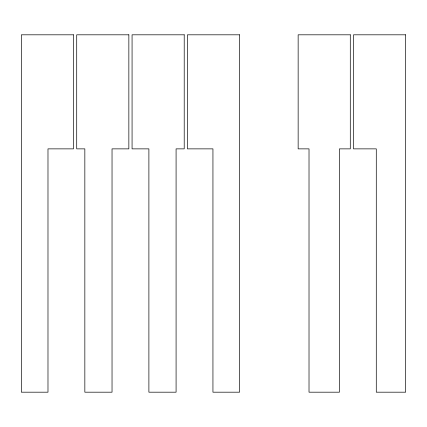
<?xml version="1.0" encoding="UTF-8"?>
<svg xmlns="http://www.w3.org/2000/svg" width="427" height="427" viewBox="0 0 427 427"><rect width="100%" height="100%" fill="white"/><g stroke="black" fill="none" stroke-linecap="round" stroke-linejoin="round"><path stroke-width="0.64" d="M73.492 34.811L21.35 34.811L21.35 392.189L47.984 392.189L47.984 148.868L73.492 148.868L73.492 34.811M128.853 34.811L76.711 34.811L76.711 148.868L84.84 148.868L84.84 392.189L112.034 392.189L112.034 148.868L128.853 148.868L128.853 34.811M184.213 34.811L132.071 34.811L132.071 148.868L148.89 148.868L148.89 392.189L176.084 392.189L176.084 148.868L184.213 148.868L184.213 34.811M239.568 34.811L187.432 34.811L187.432 148.868L212.94 148.868L212.94 392.189L239.568 392.189L239.568 34.811M350.289 34.811L298.147 34.811L298.147 148.868L309.015 148.868L309.015 392.189L339.428 392.189L339.428 148.868L350.289 148.868L350.289 34.811M405.65 34.811L353.508 34.811L353.508 148.868L376.283 148.868L376.283 392.189L405.65 392.189L405.65 34.811"/></g></svg>
